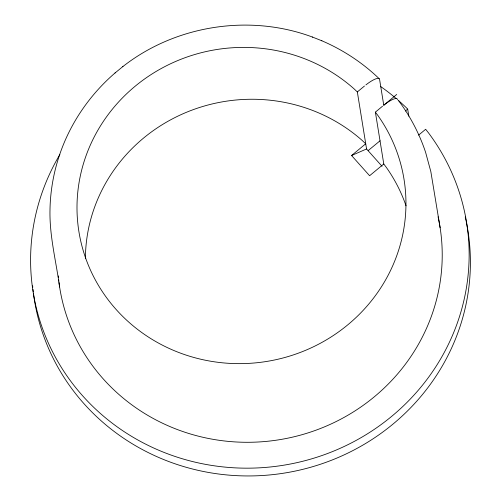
<?xml version="1.0" encoding="UTF-8"?>
<svg xmlns="http://www.w3.org/2000/svg" width="501" height="501" viewBox="0 0 501 501"><rect width="100%" height="100%" fill="white"/><g stroke="black" fill="none" stroke-linecap="round" stroke-linejoin="round"><path stroke-width="0.75" d="M115.224 72.814L115.011 72.996C92.641 92.316 74.762 116.827 63.552 144.2L63.383 144.614C54.847 165.624 50.238 188.213 49.975 210.896L49.962 211.409C49.662 236.929 56.193 261.854 59.613 286.992M122.714 66.689L122.914 66.527C175.569 25.213 249.655 13.665 312.38 37.03L312.624 37.124M396.711 94.457L383.916 105.091A18.618 4.484 -41.8 0 1 397.556 99.636M406.042 205.805A164.647 157.947 -9.2 0 0 386.503 167.628L383.779 163.984L375.381 112.136L382.52 106.218M383.779 163.984L369.606 175.726L351.564 155.517L365.73 143.781L362.21 140.474A164.647 157.947 -9.2 0 0 184.737 113.013A164.647 157.947 -9.2 0 0 85.395 258.723M405.34 111.047L407.682 109.099L406.361 107.753A219.501 210.57 -9.2 0 0 398.107 100.181M418.611 135.113L425.656 129.277L428.461 132.821A219.501 210.57 -9.2 0 1 401.27 407.939A219.501 210.57 -9.2 0 1 114.466 424.873A219.501 210.57 -9.2 0 1 59.844 154.584M382.038 166.282L366.569 148.966L357.332 91.927L364.477 86.034M368.179 150.576L380.077 140.762M115.011 72.996L122.914 66.527M351.564 155.517L366.569 148.966M321.611 40.687L321.874 40.788C343.035 49.856 362.561 62.694 379.151 78.67M312.38 37.03L321.874 40.788M357.332 91.927L353.812 88.621A164.647 157.947 -9.2 0 0 84.556 160.107A164.647 157.947 -9.2 0 0 264.91 361.722A164.647 157.947 -9.2 0 0 378.105 115.775L375.381 112.136M398.821 100.989C410.419 116.57 419.519 133.98 425.631 152.417L430.829 171.574L440.128 227.755M407.682 109.099L408.829 116.169M383.804 105.46L379.589 79.452A18.643 4.496 -41.6 0 0 365.88 84.913M466.18 221.26A219.501 210.57 -9.2 0 1 285.683 472.863A219.501 210.57 -9.2 0 1 33.429 293.091M33.248 291.632A219.501 210.57 -9.2 0 1 33.003 289.44M32.778 287.248A219.501 210.57 -9.2 0 1 32.646 285.783M465.235 216.952A219.501 210.57 -9.2 0 1 466.03 220.54M380.403 86.36A219.501 210.57 -9.2 0 1 396.41 98.722M438.074 216.789A192.553 184.719 -9.2 0 1 281.631 439.339A192.553 184.719 -9.2 0 1 58.98 282.57M58.799 281.099A192.553 184.719 -9.2 0 1 58.623 279.621M58.392 277.397A192.553 184.719 -9.2 0 1 58.248 275.919"/></g></svg>
